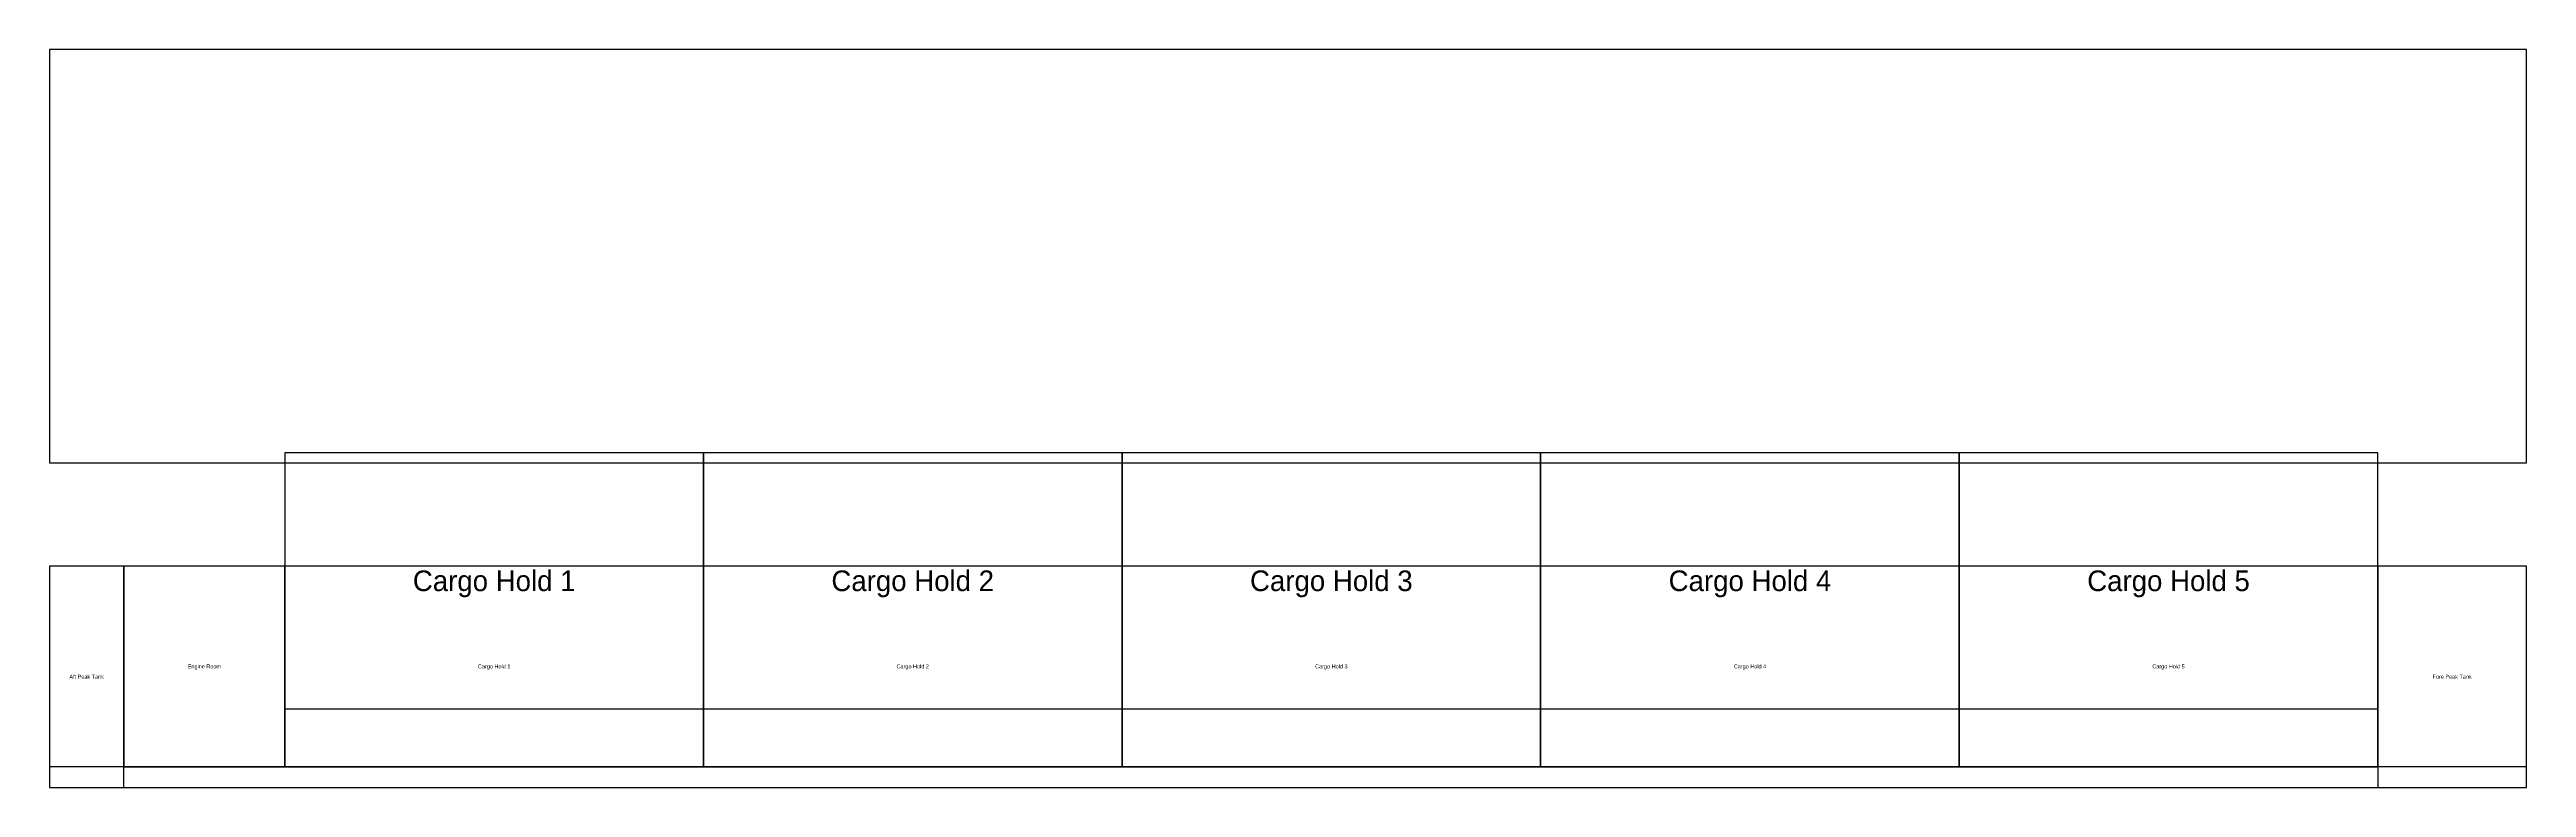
# Model space of a CAD drawing. Header units: metres. Extents: x 0 to 272, y 0 to 81.
import ezdxf
from ezdxf.enums import TextEntityAlignment as Align

# ---------------------------------------------------------------- set-up
doc = ezdxf.new("R2010")
doc.units = ezdxf.units.M
for name, color, linetype in [('GA-DB', 8, 'Continuous'), ('GA-LABELS', 3, 'Continuous'), ('GA-PLAN', 5, 'Continuous'), ('GA-SIDE', 7, 'Continuous')]:
    doc.layers.add(name, color=color, linetype=linetype)

msp = doc.modelspace()

# ---------------------------------------------------------------- linework, layer by layer
at = {"layer": 'GA-DB'}
msp.add_lwpolyline([(0, 0), (271.63, 0), (271.63, 2.26), (0, 2.26)], close=True, dxfattribs=at)
at = {"layer": 'GA-PLAN'}
for points in [[(0, 35.57), (271.63, 35.57), (271.63, 80.84), (0, 80.84)], [(25.81, 8.6), (71.71, 8.6), (71.71, 36.67), (25.81, 36.67)], [(71.71, 8.6), (117.62, 8.6), (117.62, 36.67), (71.71, 36.67)], [(117.62, 8.6), (163.52, 8.6), (163.52, 36.67), (117.62, 36.67)], [(163.52, 8.6), (209.43, 8.6), (209.43, 36.67), (163.52, 36.67)], [(209.43, 8.6), (255.33, 8.6), (255.33, 36.67), (209.43, 36.67)]]:
    msp.add_lwpolyline(points, close=True, dxfattribs=at)
at = {"layer": 'GA-SIDE'}
for points in [[(0, 0), (271.63, 0), (271.63, 24.25), (0, 24.25)], [(0, 0), (8.15, 0), (8.15, 24.25), (0, 24.25)], [(8.15, 2.26), (25.81, 2.26), (25.81, 24.25), (8.15, 24.25)], [(25.81, 2.26), (71.71, 2.26), (71.71, 24.25), (25.81, 24.25)], [(71.71, 2.26), (117.62, 2.26), (117.62, 24.25), (71.71, 24.25)], [(117.62, 2.26), (163.52, 2.26), (163.52, 24.25), (117.62, 24.25)], [(163.52, 2.26), (209.43, 2.26), (209.43, 24.25), (163.52, 24.25)], [(209.43, 2.26), (255.33, 2.26), (255.33, 24.25), (209.43, 24.25)], [(255.33, 0), (271.63, 0), (271.63, 24.25), (255.33, 24.25)]]:
    msp.add_lwpolyline(points, close=True, dxfattribs=at)

# ---------------------------------------------------------------- texts
at = {"layer": 'GA-LABELS'}
for s, height, p in [('Cargo Hold 1', 2.2636, (48.76, 22.64)), ('Cargo Hold 2', 2.2636, (94.66, 22.64)), ('Cargo Hold 3', 2.2636, (140.57, 22.64)), ('Cargo Hold 4', 2.2636, (186.48, 22.64)), ('Cargo Hold 5', 2.2636, (232.38, 22.64)), ('Aft Peak Tank', 0.4366, (4.07, 12.13)), ('Engine Room', 0.4366, (16.98, 13.26)), ('Cargo Hold 1', 0.4366, (48.76, 13.26)), ('Cargo Hold 2', 0.4366, (94.66, 13.26)), ('Cargo Hold 3', 0.4366, (140.57, 13.26)), ('Cargo Hold 4', 0.4366, (186.48, 13.26)), ('Cargo Hold 5', 0.4366, (232.38, 13.26)), ('Fore Peak Tank', 0.4366, (263.48, 12.13))]:
    msp.add_text(s, height=height, dxfattribs=at).set_placement(p, align=Align.MIDDLE_CENTER)

doc.saveas('drawing.dxf')
